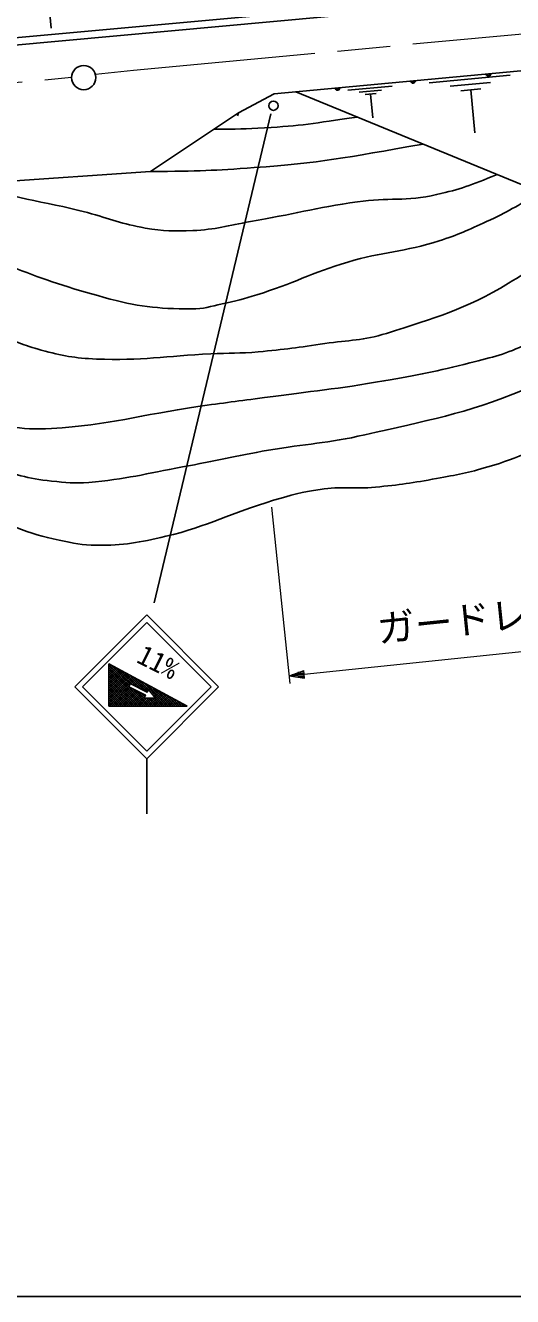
# Model space of a CAD drawing. Units: millimetres, scale not verified. Extents: x 40000 to 680000, y 20000 to 380000.
# Drawn here: x 371430 to 403566, y 205000 to 288789 of the extents above; entities that cross this region are included whole.
import ezdxf
from ezdxf.enums import TextEntityAlignment as Align

# ---------------------------------------------------------------- set-up
doc = ezdxf.new("R2010")
doc.units = ezdxf.units.MM
doc.header["$LTSCALE"] = 1000
doc.linetypes.add('CHAIN', pattern=[18.5, 12, -1.5, 3.5, -1.5])
for name, color, linetype, lineweight in [('M-BGD', 7, 'Continuous', 25), ('M-BMK', 2, 'CHAIN', 13), ('M-BMK-SRVR', 3, 'Continuous', 25), ('M-STR-HTXT', 7, 'Continuous', 13), ('M-STR-STRC', 7, 'Continuous', 25), ('M-TTL-BAND', 7, 'Continuous', 25)]:
    doc.layers.add(name, color=color, linetype=linetype, lineweight=lineweight)
doc.styles.add('ＭＳ ゴシック', font='')
doc.styles.get('ＭＳ ゴシック').set_extended_font_data('MS Gothic')

msp = doc.modelspace()

# ---------------------------------------------------------------- linework, layer by layer
at = {"layer": 'M-BGD'}
for p, q in [((372888, 291168), (373122, 288609)), ((398074, 285015), (403416, 285507)), ((399443, 284782), (402114, 285028)), ((392697, 284521), (395628, 284790)), ((393448, 284393), (394913, 284527)), ((393832, 284231), (394565, 284298)), ((394199, 284265), (394342, 282702)), ((400143, 284487), (401479, 284610)), ((400811, 284549), (401073, 281700)), ((385416, 282827), (385478, 283030))]:
    msp.add_line(p, q, dxfattribs=at)
for points in [[(245470, 276562), (289229, 280604), (294447, 283068), (302248, 284458), (312418, 284977), (320312, 285367), (332017, 284462), (401698, 290810)], [(289363, 280114), (294600, 282588), (302305, 283961), (312443, 284478), (320305, 284866), (332021, 283961), (401743, 290312)], [(385478, 283030), (387840, 284273), (421091, 287373)], [(415351, 286303), (412360, 279564), (411395, 278251), (405392, 277795), (389260, 284405)], [(385478, 283030), (379690, 279162), (369426, 278465), (363908, 282022)]]:
    msp.add_lwpolyline(points, dxfattribs=at)
for centre, radius in [((396997, 285127), 150), ((396997, 285127), 120), ((396997, 285127), 100), ((396997, 285127), 100), ((396997, 285127), 100), ((396997, 285127), 100), ((401976, 285591), 150), ((401976, 285591), 120), ((401976, 285591), 100), ((401976, 285591), 100), ((401976, 285591), 100), ((401976, 285591), 100), ((392019, 284662), 150), ((392019, 284662), 120), ((392019, 284662), 100), ((392019, 284662), 100), ((392019, 284662), 100), ((392019, 284662), 100)]:
    msp.add_arc(centre, radius, 185.32634, 5.32634, dxfattribs=at)
for points, knots in [([(383861, 281949), (385448, 281947), (385901, 281970), (387207, 282039), (389602, 282166), (390425, 282329), (393306, 282747)], [0, 0, 0, 0, 1, 1, 1, 2, 2, 2, 2]), ([(402543, 278963), (400777, 278228), (400153, 278005), (398552, 277636), (396556, 277177), (395357, 277451), (393329, 277163), (390555, 276770), (389037, 276330), (386276, 275858), (384791, 275605), (383970, 275327), (382466, 275266), (381241, 275216), (380541, 275229), (379333, 275435), (377815, 275694), (377011, 276053), (375523, 276451), (372447, 277275), (370571, 277301), (367649, 278568), (365266, 279601), (364351, 280155), (361858, 281837)], [0, 0, 0, 0, 1, 1, 1, 2, 2, 2, 3, 3, 3, 4, 4, 4, 5, 5, 5, 6, 6, 6, 7, 7, 7, 8, 8, 8, 8]), ([(356973, 281396), (358613, 280438), (359071, 280144), (360374, 279275), (362443, 277897), (363280, 276651), (365448, 275435), (369561, 273127), (372075, 272111), (376624, 270863), (378811, 270263), (380113, 270109), (382381, 270101), (383186, 270098), (383626, 270272), (384413, 270440), (385315, 270632), (385817, 270761), (386699, 271032), (389079, 271763), (390310, 272479), (392695, 273192), (395010, 273883), (396421, 273851), (398722, 274588), (399979, 274991), (400657, 275302), (401854, 275858), (403283, 276522), (403763, 276823), (405392, 277795)], [0, 0, 0, 0, 1, 1, 1, 2, 2, 2, 3, 3, 3, 4, 4, 4, 5, 5, 5, 6, 6, 6, 7, 7, 7, 8, 8, 8, 9, 9, 9, 10, 10, 10, 10]), ([(379690, 279162), (382924, 279177), (383863, 279229), (386530, 279414), (390912, 279720), (392432, 280060), (397669, 280960)], [0, 0, 0, 0, 1, 1, 1, 2, 2, 2, 2]), ([(352074, 279735), (354471, 278510), (355151, 278105), (357066, 276959), (360648, 274815), (362286, 273054), (365786, 270778), (367241, 269833), (368046, 269272), (369596, 268492), (370672, 267952), (371315, 267713), (372475, 267392), (373863, 267007), (374676, 266861), (376116, 266799), (379059, 266672), (380708, 267006), (383651, 267138), (384879, 267192), (385570, 267163), (386794, 267276), (388515, 267434), (389477, 267557), (391186, 267815), (392778, 268055), (393717, 268004), (395250, 268492), (398486, 269523), (400382, 270046), (403294, 271794), (404114, 272287), (404441, 272456), (405352, 273124)], [0, 0, 0, 0, 1, 1, 1, 2, 2, 2, 3, 3, 3, 4, 4, 4, 5, 5, 5, 6, 6, 6, 7, 7, 7, 8, 8, 8, 9, 9, 9, 10, 10, 10, 11, 11, 11, 11]), ([(345032, 278225), (345936, 277911), (346218, 277842), (346990, 277636), (348859, 277138), (350131, 277678), (351880, 276852), (354197, 275759), (355373, 274879), (357404, 273318), (361336, 270298), (362589, 267539), (366379, 264344), (367011, 263811), (367322, 263420), (368072, 263074), (368889, 262696), (369394, 262585), (370274, 262396), (371375, 262160), (372028, 262163), (373152, 262227), (376958, 262444), (379032, 263120), (382804, 263666), (384522, 263915), (385488, 264022), (387207, 264259), (390283, 264683), (392022, 264822), (395081, 265360), (397310, 265751), (398562, 265981), (400754, 266545), (402258, 266932), (403134, 267114), (404525, 267805), (405453, 268265), (405807, 268470), (406806, 269157)], [0, 0, 0, 0, 1, 1, 1, 2, 2, 2, 3, 3, 3, 4, 4, 4, 5, 5, 5, 6, 6, 6, 7, 7, 7, 8, 8, 8, 9, 9, 9, 10, 10, 10, 11, 11, 11, 12, 12, 12, 13, 13, 13, 13]), ([(338602, 277381), (339259, 276786), (339563, 276626), (340217, 276197), (342997, 274371), (345246, 274865), (348345, 273657), (351156, 272561), (352690, 271771), (355203, 270101), (357333, 268685), (358202, 267467), (360198, 265868), (362681, 263878), (363885, 262477), (366633, 260872), (367579, 260320), (368125, 260005), (369173, 259687), (370700, 259223), (371564, 258916), (373152, 258756), (374107, 258659), (374651, 258594), (375608, 258671), (378046, 258868), (379382, 259247), (381788, 259687), (384009, 260093), (385238, 260399), (387461, 260788), (389935, 261221), (391364, 261237), (393811, 261804), (397963, 262766), (400370, 263147), (404314, 264763), (405709, 265335), (406231, 265526), (407840, 266334)], [0, 0, 0, 0, 1, 1, 1, 2, 2, 2, 3, 3, 3, 4, 4, 4, 5, 5, 5, 6, 6, 6, 7, 7, 7, 8, 8, 8, 9, 9, 9, 10, 10, 10, 11, 11, 11, 12, 12, 12, 13, 13, 13, 13]), ([(332075, 276524), (333248, 275321), (333716, 274947), (334883, 274080), (336985, 272520), (338459, 272076), (340894, 271117), (344039, 269879), (346014, 269814), (349192, 268662), (351196, 267935), (352311, 267473), (354187, 266460), (355930, 265519), (356786, 264787), (358420, 263666), (361759, 261377), (363303, 259606), (366802, 257570), (368286, 256707), (369189, 256347), (370782, 255708), (371869, 255271), (372514, 255103), (373660, 254861), (374608, 254661), (375148, 254536), (376116, 254522), (377916, 254497), (378934, 254706), (380688, 255115), (383539, 255780), (384989, 256663), (387800, 257486), (388983, 257832), (389653, 258024), (390871, 258210), (392280, 258425), (393097, 258225), (394516, 258354), (396102, 258497), (396986, 258639), (398552, 258925), (399886, 259168), (400640, 259300), (401939, 259687), (403052, 260019), (403662, 260253), (404733, 260703), (406389, 261399), (406944, 261777), (408785, 262877)], [0, 0, 0, 0, 1, 1, 1, 2, 2, 2, 3, 3, 3, 4, 4, 4, 5, 5, 5, 6, 6, 6, 7, 7, 7, 8, 8, 8, 9, 9, 9, 10, 10, 10, 11, 11, 11, 12, 12, 12, 13, 13, 13, 14, 14, 14, 15, 15, 15, 16, 16, 16, 17, 17, 17, 17])]:
    msp.add_open_spline(points, degree=3, knots=knots, dxfattribs=at)
at = {"layer": 'M-BMK'}
for points in [[(376049, 285567), (378571, 285849), (414893, 289236), (474527, 294538)], [(276421, 276519), (303988, 279039), (374479, 285372)]]:
    msp.add_lwpolyline(points, dxfattribs=at)
at = {"layer": 'M-BMK-SRVR'}
msp.add_circle((375279, 285351), 800, dxfattribs=at)
at = {"layer": 'M-STR-HTXT'}
for p, q in [((387671, 257031), (388879, 245421)), ((389822, 246022), (423558, 249530)), ((388827, 245919), (389796, 246271)), ((388827, 245919), (389822, 246022)), ((388827, 245919), (389847, 245773)), ((389816, 246072), (389021, 245989)), ((389827, 245972), (389031, 245890)), ((389214, 246060), (389811, 246122)), ((389235, 245861), (389832, 245923)), ((389806, 246171), (389408, 246130)), ((389837, 245873), (389439, 245832)), ((389602, 246200), (389801, 246221)), ((389643, 245803), (389842, 245823)), ((389847, 245773), (389796, 246271))]:
    msp.add_line(p, q, dxfattribs=at)
at = {"layer": 'M-STR-STRC'}
for p, q in [((387622, 282965), (379929, 250720)), ((374701, 245189), (379439, 249927)), ((379439, 249927), (384177, 245189)), ((375196, 245189), (379439, 249432)), ((379439, 249432), (383682, 245189)), ((376935, 246614), (376990, 246668)), ((376935, 246473), (377082, 246619)), ((378285, 245264), (376935, 246614)), ((376935, 246331), (377174, 246570)), ((376935, 246190), (377266, 246521)), ((379481, 243928), (376935, 246473)), ((376935, 246048), (377358, 246471)), ((376935, 245907), (377450, 246422)), ((376935, 245766), (377542, 246373)), ((378330, 245361), (377060, 246631)), ((378502, 245330), (377365, 246468)), ((379339, 243928), (376935, 246331)), ((376935, 245624), (377634, 246323)), ((376935, 245483), (377727, 246274)), ((376935, 245341), (377819, 246225)), ((379198, 243928), (376935, 246190)), ((376935, 245200), (377911, 246175)), ((376935, 245059), (378003, 246126)), ((376935, 244917), (378095, 246077)), ((379056, 243928), (376935, 246048)), ((376935, 244776), (378187, 246028)), ((376935, 244634), (378279, 245978)), ((376935, 244493), (378371, 245929)), ((378915, 243928), (376935, 245907)), ((376935, 244351), (378464, 245880)), ((376935, 244210), (378556, 245830)), ((376935, 244069), (378648, 245781)), ((378773, 243928), (376935, 245766)), ((378632, 243928), (376935, 245624)), ((378785, 245189), (377669, 246305)), ((379068, 245047), (377973, 246142)), ((379352, 244905), (378277, 245979)), ((378393, 245385), (378740, 245732)), ((378487, 245338), (378832, 245682)), ((379493, 244905), (378582, 245816)), ((378582, 245290), (378924, 245633)), ((378676, 245243), (379016, 245584)), ((378770, 245196), (379108, 245535)), ((379537, 245002), (378886, 245654)), ((374701, 245189), (379439, 240452)), ((375196, 245189), (379439, 240947)), ((378491, 243928), (376935, 245483)), ((378349, 243928), (376935, 245341)), ((378208, 243928), (376935, 245200)), ((378066, 243928), (376935, 245059)), ((377925, 243928), (376935, 244917)), ((377783, 243928), (376935, 244776)), ((376936, 243928), (378297, 245288)), ((377077, 243928), (378309, 245160)), ((377219, 243928), (378404, 245113)), ((377360, 243928), (378498, 245066)), ((377501, 243928), (378592, 245018)), ((377643, 243928), (378687, 244971)), ((377784, 243928), (378781, 244924)), ((377926, 243928), (378875, 244877)), ((378067, 243928), (378969, 244830)), ((378209, 243928), (379064, 244783)), ((378350, 243928), (379158, 244736)), ((379622, 243928), (378470, 245080)), ((378491, 243928), (379252, 244688)), ((379763, 243928), (378753, 244938)), ((378864, 245149), (379201, 245485)), ((378959, 245102), (379293, 245436)), ((379304, 244528), (379036, 244797)), ((379053, 245055), (379385, 245387)), ((379147, 245007), (379477, 245337)), ((380753, 243928), (379190, 245491)), ((379241, 244960), (379569, 245288)), ((379336, 244913), (379661, 245239)), ((379430, 244866), (379513, 244949)), ((379439, 240947), (383682, 245189)), ((379439, 240452), (384177, 245189)), ((380895, 243928), (379494, 245328)), ((379558, 244994), (379753, 245189)), ((380612, 243928), (379615, 244924)), ((379622, 244916), (379845, 245140)), ((379623, 243928), (380490, 244795)), ((379686, 244839), (379938, 245091)), ((379750, 244762), (380030, 245042)), ((379764, 243928), (380582, 244746)), ((381036, 243928), (379799, 245165)), ((379814, 244685), (380122, 244992)), ((379878, 244607), (380214, 244943)), ((379906, 243928), (380674, 244696)), ((379942, 244530), (380306, 244894)), ((380007, 244453), (380398, 244844)), ((381178, 243928), (380103, 245002)), ((381319, 243928), (380407, 244840)), ((381460, 243928), (380711, 244677)), ((377642, 243928), (376935, 244634)), ((377501, 243928), (376935, 244493)), ((377359, 243928), (376935, 244351)), ((377218, 243928), (376935, 244210)), ((377076, 243928), (376935, 244069)), ((378633, 243928), (379347, 244641)), ((378774, 243928), (379308, 244461)), ((378916, 243928), (379446, 244458)), ((379057, 243928), (379584, 244454)), ((379199, 243928), (379722, 244451)), ((379353, 244621), (379319, 244655)), ((379340, 243928), (379860, 244447)), ((379905, 243928), (379373, 244460)), ((379481, 243928), (379998, 244444)), ((380046, 243928), (379518, 244456)), ((380188, 243928), (379663, 244452)), ((380329, 243928), (379808, 244449)), ((380470, 243928), (379953, 244445)), ((380047, 243928), (380767, 244647)), ((380188, 243928), (380859, 244598)), ((380330, 243928), (380951, 244549)), ((380471, 243928), (381043, 244499)), ((380613, 243928), (381135, 244450)), ((380754, 243928), (381227, 244401)), ((380896, 243928), (381319, 244351)), ((381602, 243928), (381016, 244514)), ((381037, 243928), (381411, 244302)), ((381178, 243928), (381504, 244253)), ((381743, 243928), (381320, 244351)), ((381320, 243928), (381596, 244203)), ((381461, 243928), (381688, 244154)), ((381603, 243928), (381780, 244105)), ((381885, 243928), (381624, 244188)), ((381744, 243928), (381872, 244056)), ((381886, 243928), (381964, 244006)), ((382026, 243928), (381928, 244025)), ((382027, 243928), (382056, 243957)), ((379439, 240452), (379439, 236816))]:
    msp.add_line(p, q, dxfattribs=at)
for points in [[(382111, 243928), (376935, 243928), (376935, 246697)], [(380014, 244443), (379269, 244462), (379360, 244634), (378250, 245189), (378351, 245406), (379466, 244848), (379542, 245012)]]:
    msp.add_lwpolyline(points, close=True, dxfattribs=at)
msp.add_circle((387790, 283497), 305, dxfattribs=at)
at = {"layer": 'M-TTL-BAND'}
msp.add_line((40000, 205000), (579000, 205000), dxfattribs=at)

# ---------------------------------------------------------------- texts
at = {"layer": 'M-STR-HTXT', "style": 'ＭＳ ゴシック'}
msp.add_text('ガードレール L=36.0', height=1833, rotation=5.937, dxfattribs=at).set_placement((406586, 248771), align=Align.BOTTOM_CENTER)
at = {"layer": 'M-STR-STRC', "style": 'ＭＳ ゴシック'}
msp.add_text('11%', height=1320, rotation=333.48, dxfattribs=at).set_placement((378977, 247431), align=Align.MIDDLE_LEFT)

doc.saveas('drawing.dxf')
